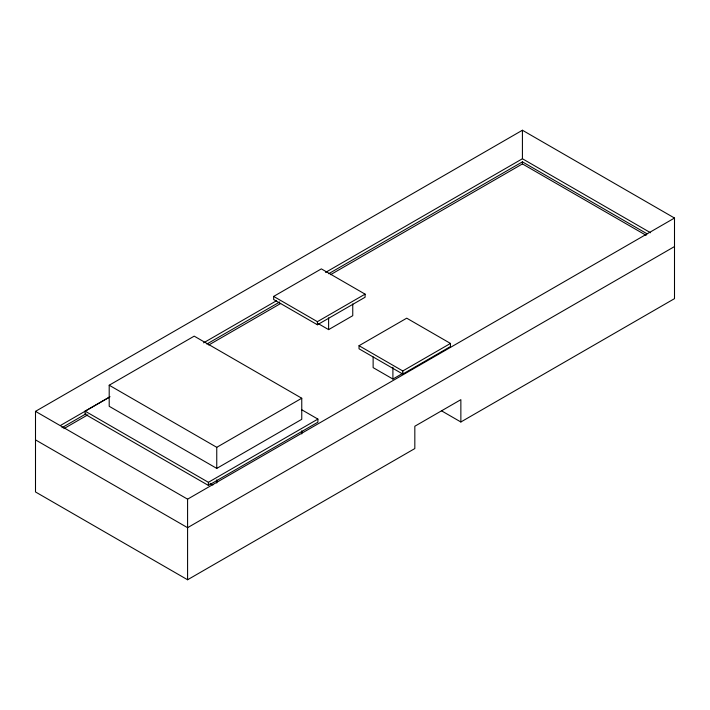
<?xml version="1.0" encoding="UTF-8"?>
<svg xmlns="http://www.w3.org/2000/svg" width="710" height="710" viewBox="0 0 710 710"><rect width="100%" height="100%" fill="white"/><g stroke="black" fill="none" stroke-linecap="round" stroke-linejoin="round"><path stroke-width="1.06" d="M460.861 421.988L460.861 399.668L414.826 426.24L414.826 448.56L187.582 579.759L35.5 491.959L35.5 411.356L522.418 130.241L674.5 218.041L674.5 298.644L460.861 421.988L441.726 410.939M109.198 385.219L194.203 336.141L301.759 398.239L301.759 419.317L216.754 468.396L109.198 406.298L109.198 385.219L216.754 447.318L301.759 398.239M273.652 296.416L321.346 268.877L365.091 294.144L365.091 297.241L317.405 324.772L273.652 299.514L273.652 296.416L317.405 321.674L365.091 294.144M301.643 409.714L317.894 419.095L317.894 422.202L208.394 485.418L85.085 414.223L85.085 411.125L110.059 396.704M60.474 425.459L109.446 397.183M203.566 342.841L276.554 300.703M325.535 272.427L522.418 158.756L650.591 232.756M61.965 427.704L85.945 413.85M206.814 344.066L279.722 301.972M328.65 273.732L522.427 161.853L647.085 233.821M63.882 428.654L87.862 414.809M208.731 345.024L280.681 303.481M330.567 274.681L522.427 163.912L646.127 235.33M318.373 323.707L328.615 329.626L352.755 315.684L352.755 303.924M359.029 345.708L406.723 318.178L450.477 343.436L450.477 346.533L402.783 374.063L359.029 348.805L359.029 345.708L402.783 370.966L450.477 343.436M85.085 411.125L208.394 482.312L317.894 419.095M373.132 356.935L373.132 367.629L392.905 379.042L403.12 373.14M35.5 411.356L187.582 499.166L674.5 218.041M674.5 246.565L187.582 527.681L35.5 439.88M210.036 483.315L212.92 484.974M522.418 130.241L522.418 158.756M522.427 161.853L522.427 163.912M402.783 370.966L402.783 374.063M392.905 367.274L392.905 379.042M328.615 317.858L328.615 329.626M317.405 321.674L317.405 324.772M301.759 430.792L301.759 433.934M216.754 447.318L216.754 468.396M216.754 479.862L216.754 483.004M208.394 482.312L208.394 485.418M187.582 499.166L187.582 579.759"/></g></svg>
